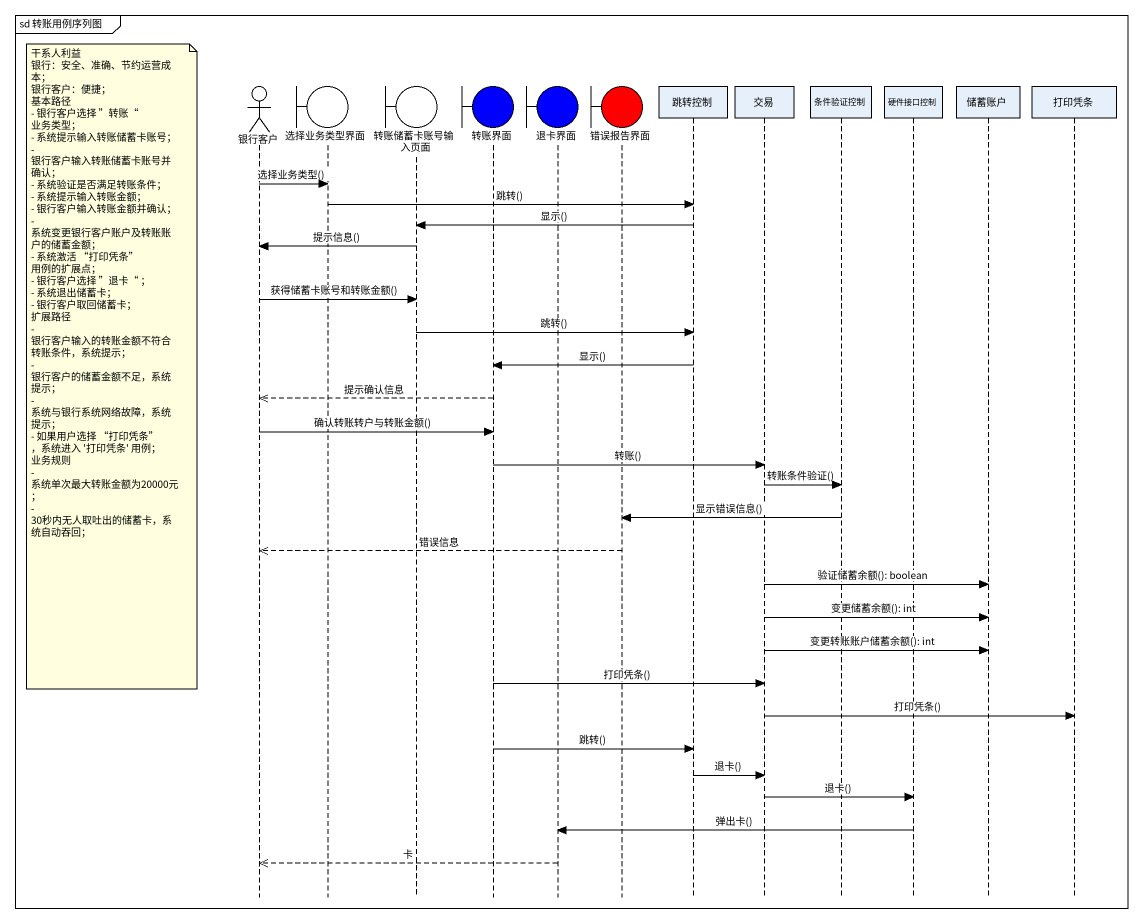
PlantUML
@startuml
mainframe sd 转账用例序列图
hide footbox
actor 银行客户
boundary 选择业务类型界面
boundary 转账储蓄卡账号输入页面
boundary 转账界面 #0000FF
boundary 退卡界面 #0000FF
boundary 错误报告界面 #FF0000
participant 跳转控制
participant 交易
participant 条件验证控制
participant 硬件接口控制
participant 储蓄账户
participant 打印凭条

银行客户 -> 选择业务类型界面 : 选择业务类型()
选择业务类型界面 -> 跳转控制 : 跳转()
跳转控制 -> 转账储蓄卡账号输入页面 : 显示()
转账储蓄卡账号输入页面 -> 银行客户 : 提示信息()
银行客户 -> 转账储蓄卡账号输入页面 : 获得储蓄卡账号和转账金额()
转账储蓄卡账号输入页面 -> 跳转控制 : 跳转()
跳转控制 -> 转账界面 : 显示()
note left of 银行客户
  干系人利益
  银行：安全、准确、节约运营成本；
  银行客户：便捷；
  基本路径
  - 银行客户选择 ”转账“ 业务类型；
  - 系统提示输入转账储蓄卡账号；
  - 银行客户输入转账储蓄卡账号并确认；
  - 系统验证是否满足转账条件；
  - 系统提示输入转账金额；
  - 银行客户输入转账金额并确认；
  - 系统变更银行客户账户及转账账户的储蓄金额；
  - 系统激活 “打印凭条” 用例的扩展点；
  - 银行客户选择 ”退卡“ ；
  - 系统退出储蓄卡；
  - 银行客户取回储蓄卡；
  扩展路径
  - 银行客户输入的转账金额不符合转账条件，系统提示；
  - 银行客户的储蓄金额不足，系统提示；
  - 系统与银行系统网络故障，系统提示；
  - 如果用户选择 “打印凭条” ，系统进入 '打印凭条' 用例；
  业务规则
  - 系统单次最大转账金额为20000元；
  - 30秒内无人取吐出的储蓄卡，系统自动吞回；
end note
转账界面 -->> 银行客户 : 提示确认信息
银行客户 -> 转账界面 : 确认转账转户与转账金额()
转账界面 -> 交易 : 转账()
交易 -> 条件验证控制 : 转账条件验证()
条件验证控制 -> 错误报告界面 : 显示错误信息()
错误报告界面 -->> 银行客户 : 错误信息
交易 -> 储蓄账户 : 验证储蓄余额(): boolean
交易 -> 储蓄账户 : 变更储蓄余额(): int
交易 -> 储蓄账户 : 变更转账账户储蓄余额(): int
转账界面 -> 交易 : 打印凭条()
交易 -> 打印凭条 : 打印凭条()
转账界面 -> 跳转控制 : 跳转()
跳转控制 -> 交易 : 退卡()
交易 -> 硬件接口控制 : 退卡()
硬件接口控制 -> 退卡界面 : 弹出卡()
退卡界面 -->> 银行客户 : 卡
@enduml
